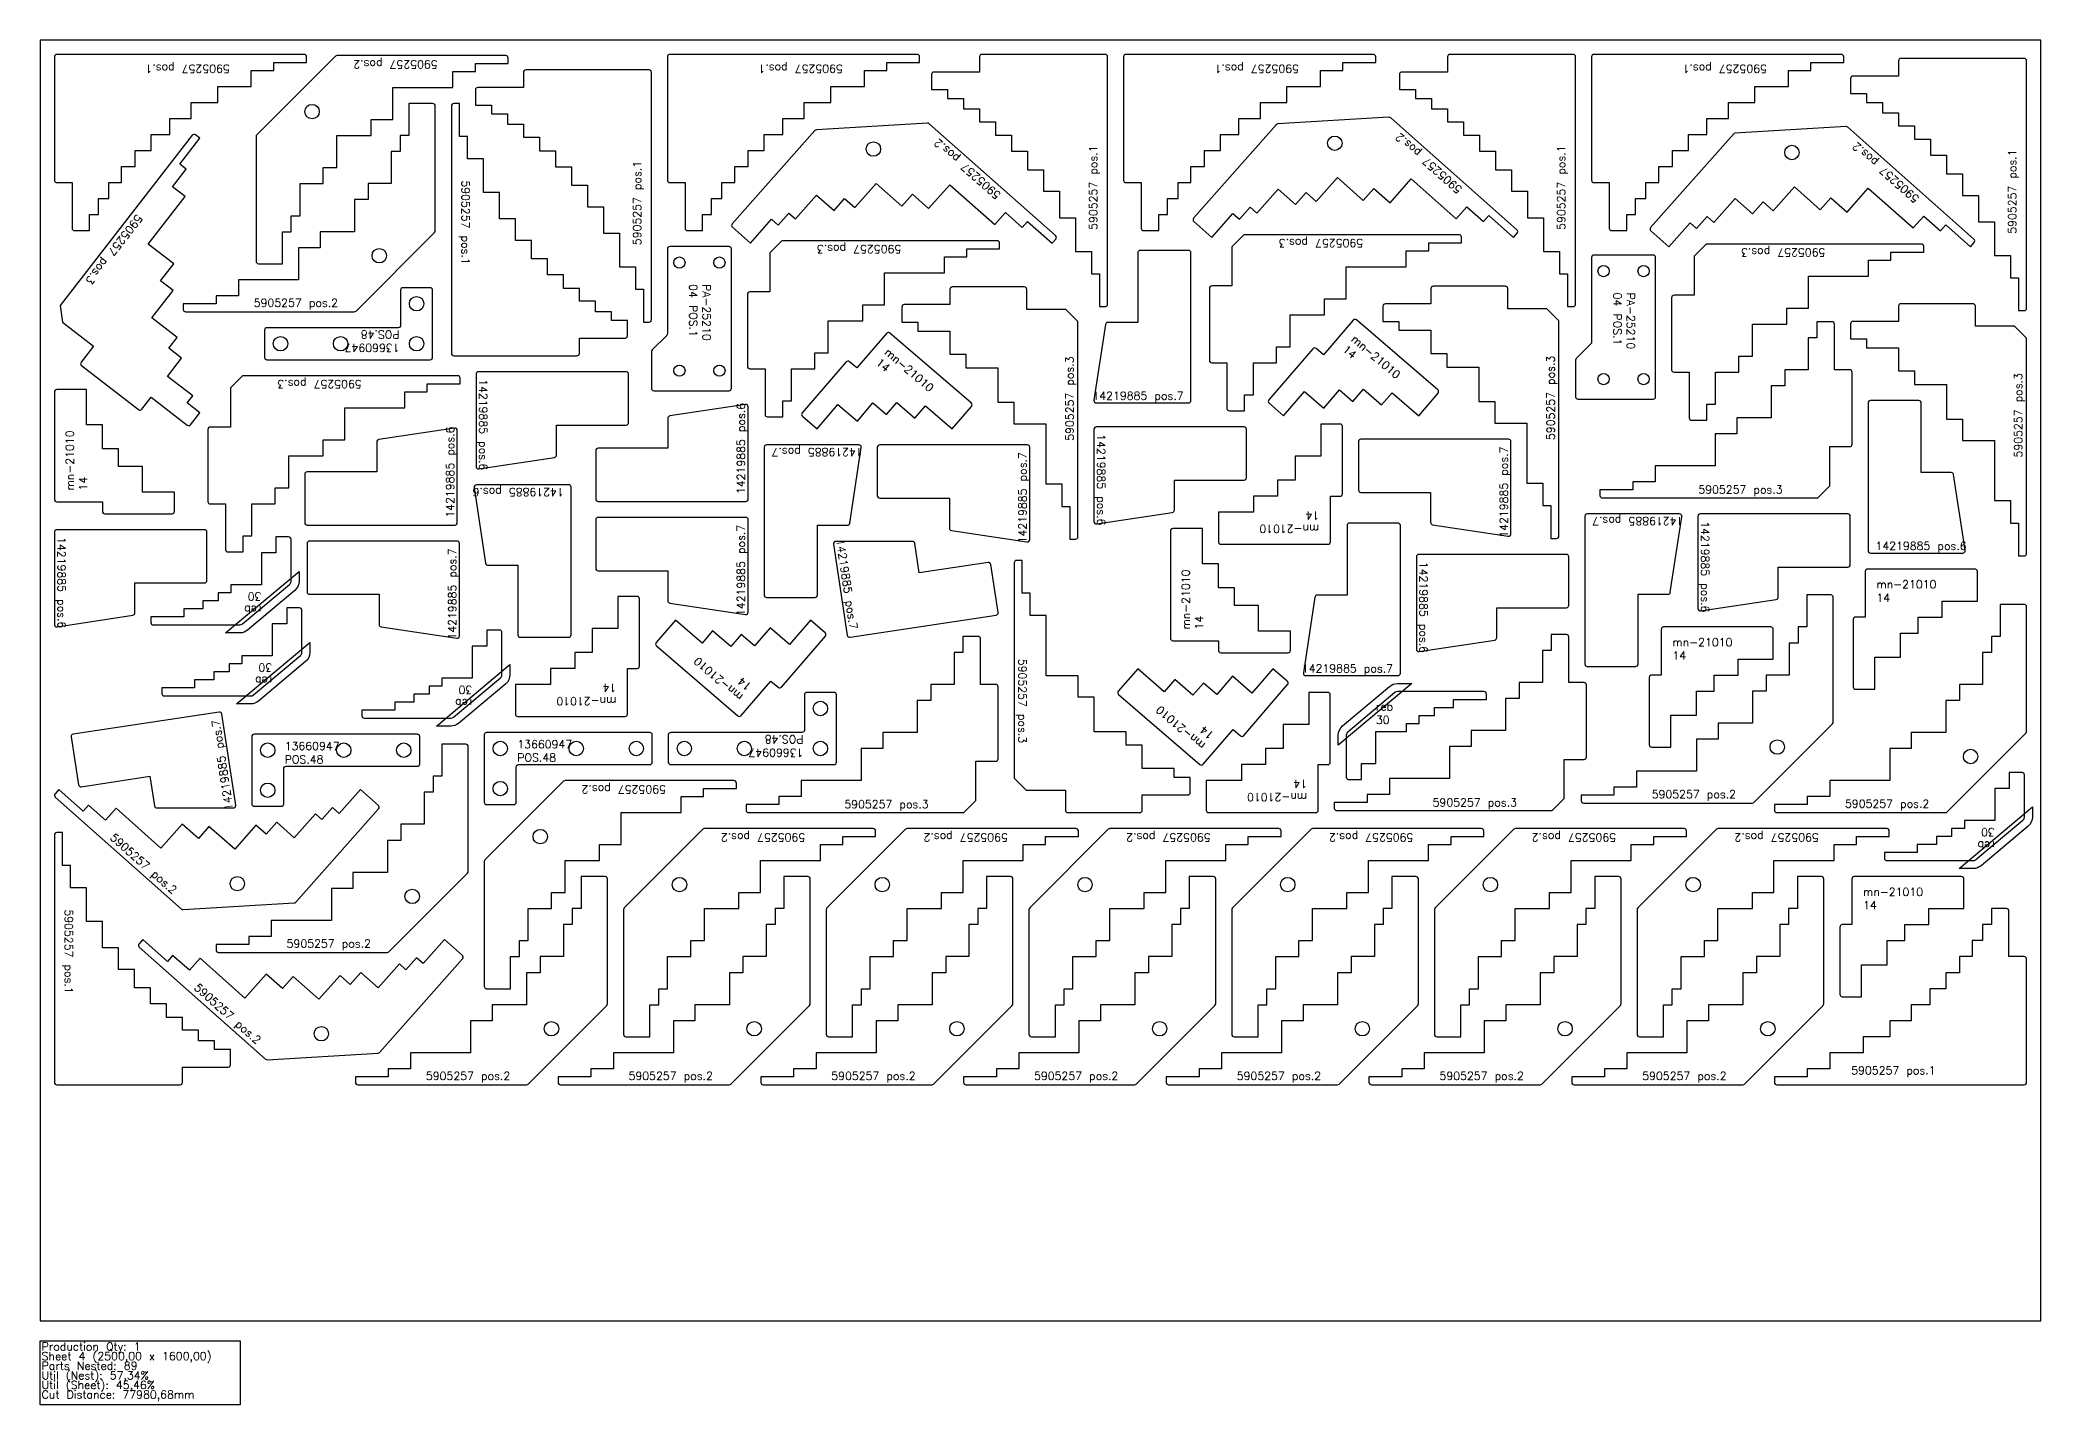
# Model space of a CAD drawing. Header units: millimetres. Extents: x 7875 to 10375, y -105 to 1600.
import ezdxf

# ---------------------------------------------------------------- set-up
doc = ezdxf.new("R2010")
doc.units = ezdxf.units.MM
for name, color, linetype in [('13660947v0', 7, 'Continuous'), ('14219885', 7, 'Continuous'), ('5905257', 7, 'Continuous'), ('MN-21010 12', 7, 'Continuous'), ('mn-21010 14', 7, 'Continuous'), ('PA-25210 04', 7, 'Continuous'), ('Rebaixo', 7, 'Continuous'), ('sheet', 24, 'Continuous'), ('Stats', 7, 'Continuous'), ('Texto', 7, 'Continuous')]:
    doc.layers.add(name, color=color, linetype=linetype)
doc.styles.get("Standard").update_dxf_attribs({"font": 'txt.shx'})

msp = doc.modelspace()

# ---------------------------------------------------------------- linework, layer by layer
at = {"layer": '13660947v0', "color": 2}
for points in [[(8365.5, 1203.6), (8365.5, 1287.6, 0.414214), (8362.5, 1290.6), (8328.5, 1290.6, 0.414214), (8325.5, 1287.6), (8325.5, 1243.6, -0.414214), (8322.5, 1240.6), (8158.5, 1240.6, 0.414214), (8155.5, 1237.6), (8155.5, 1203.6, 0.414214), (8158.5, 1200.6), (8362.5, 1200.6, 0.414214)], [(8870, 698), (8870, 782, 0.414214), (8867, 785), (8833, 785, 0.414214), (8830, 782), (8830, 738, -0.414214), (8827, 735), (8663, 735, 0.414214), (8660, 732), (8660, 698, 0.414214), (8663, 695), (8867, 695, 0.414214)], [(8139.5, 729.9), (8139.5, 645.9, 0.414214), (8142.5, 642.9), (8176.5, 642.9, 0.414214), (8179.5, 645.9), (8179.5, 689.9, -0.414214), (8182.5, 692.9), (8346.5, 692.9, 0.414214), (8349.5, 695.9), (8349.5, 729.9, 0.414214), (8346.5, 732.9), (8142.5, 732.9, 0.414214)], [(8430, 732), (8430, 648, 0.414214), (8433, 645), (8467, 645, 0.414214), (8470, 648), (8470, 692, -0.414214), (8473, 695), (8637, 695, 0.414214), (8640, 698), (8640, 732, 0.414214), (8637, 735), (8433, 735, 0.414214)]]:
    msp.add_lwpolyline(points, format="xyb", close=True, dxfattribs=at)
for centre in [(8345.5, 1270.6), (8175.5, 1220.6), (8250.5, 1220.6), (8345.5, 1220.6), (8850, 765), (8159.5, 712.9), (8254.5, 712.9), (8329.5, 712.9), (8450, 715), (8545, 715), (8620, 715), (8680, 715), (8755, 715), (8850, 715), (8159.5, 662.9), (8450, 665)]:
    msp.add_circle(centre, 9, dxfattribs=at)
at = {"layer": '14219885', "color": 2}
for points in [[(9209.1, 1247.2, 0.370826), (9206.1, 1244.6), (9191.8, 1150.1, 0.458974), (9194.8, 1146.7), (9310, 1146.7, 0.414214), (9313, 1149.7), (9313, 1334.2, 0.414214), (9310, 1337.2), (9249.5, 1337.2, 0.414214), (9246.5, 1334.2), (9246.5, 1247.2)], [(8520.3, 1081.7), (8520.3, 1119.1), (8607.3, 1119.1, 0.414214), (8610.3, 1122.1), (8610.3, 1182.6, 0.414214), (8607.3, 1185.6), (8422.8, 1185.6, 0.414214), (8419.8, 1182.6), (8419.8, 1067.4, 0.458974), (8423.3, 1064.4), (8517.8, 1078.7, 0.370826)], [(8659.3, 1127.5), (8659.3, 1090.1), (8572.3, 1090.1, 0.414214), (8569.3, 1087.1), (8569.3, 1026.6, 0.414214), (8572.3, 1023.6), (8756.8, 1023.6, 0.414214), (8759.8, 1026.6), (8759.8, 1141.8, 0.458974), (8756.4, 1144.8), (8661.9, 1130.5, 0.370826)], [(10262.9, 1059.6), (10225.5, 1059.6), (10225.5, 1146.6, 0.414214), (10222.5, 1149.6), (10162, 1149.6, 0.414214), (10159, 1146.6), (10159, 962.1, 0.414214), (10162, 959.1), (10277.2, 959.1, 0.458974), (10280.2, 962.6), (10265.9, 1057.1, 0.370826)], [(8295.8, 1098), (8295.8, 1060.6), (8208.8, 1060.6, 0.414214), (8205.8, 1057.6), (8205.8, 997.1, 0.414214), (8208.8, 994.1), (8393.3, 994.1, 0.414214), (8396.3, 997.1), (8396.3, 1112.4, 0.458974), (8392.9, 1115.3), (8298.4, 1101, 0.370826)], [(9292.3, 1012.8), (9292.3, 1050.3), (9379.3, 1050.3, 0.414214), (9382.3, 1053.3), (9382.3, 1113.8, 0.414214), (9379.3, 1116.8), (9194.8, 1116.8, 0.414214), (9191.8, 1113.8), (9191.8, 998.5, 0.458974), (9195.2, 995.6), (9289.7, 1009.9, 0.370826)], [(9612.3, 997.5, 0.370826), (9614.9, 994.5), (9709.4, 980.2, 0.458974), (9712.8, 983.2), (9712.8, 1098.4, 0.414214), (9709.8, 1101.4), (9525.3, 1101.4, 0.414214), (9522.3, 1098.4), (9522.3, 1037.9, 0.414214), (9525.3, 1034.9), (9612.3, 1034.9)], [(8883.7, 993.8, 0.370826), (8886.7, 996.4), (8901, 1090.9, 0.458974), (8898.1, 1094.3), (8782.8, 1094.3, 0.414214), (8779.8, 1091.3), (8779.8, 906.8, 0.414214), (8782.8, 903.8), (8843.3, 903.8, 0.414214), (8846.3, 906.8), (8846.3, 993.8)], [(9011.1, 990.4, 0.370826), (9013.6, 987.4), (9108.1, 973.1, 0.458974), (9111.6, 976.1), (9111.6, 1091.3, 0.414214), (9108.6, 1094.3), (8924.1, 1094.3, 0.414214), (8921.1, 1091.3), (8921.1, 1030.8, 0.414214), (8924.1, 1027.8), (9011.1, 1027.8)], [(8434.7, 943.9), (8472.1, 943.9), (8472.1, 856.9, 0.414214), (8475.1, 853.9), (8535.6, 853.9, 0.414214), (8538.6, 856.9), (8538.6, 1041.4, 0.414214), (8535.6, 1044.4), (8420.4, 1044.4, 0.458974), (8417.4, 1040.9), (8431.7, 946.4, 0.370826)], [(8659.3, 899.7, 0.370826), (8661.9, 896.7), (8756.4, 882.4, 0.458974), (8759.8, 885.4), (8759.8, 1000.6, 0.414214), (8756.8, 1003.6), (8572.3, 1003.6, 0.414214), (8569.3, 1000.6), (8569.3, 940.1, 0.414214), (8572.3, 937.1), (8659.3, 937.1)], [(9909, 907.6, 0.370826), (9911.9, 910.1), (9926.3, 1004.6, 0.458974), (9923.3, 1008.1), (9808.1, 1008.1, 0.414214), (9805.1, 1005.1), (9805.1, 820.6, 0.414214), (9808.1, 817.6), (9868.6, 817.6, 0.414214), (9871.6, 820.6), (9871.6, 907.6)], [(10046.8, 904.2), (10046.8, 941.6), (10133.8, 941.6, 0.414214), (10136.8, 944.6), (10136.8, 1005.1, 0.414214), (10133.8, 1008.1), (9949.3, 1008.1, 0.414214), (9946.3, 1005.1), (9946.3, 889.9, 0.458974), (9949.8, 886.9), (10044.3, 901.2, 0.370826)], [(7993.5, 884.4), (7993.5, 921.8), (8080.5, 921.8, 0.414214), (8083.5, 924.8), (8083.5, 985.3, 0.414214), (8080.5, 988.3), (7896, 988.3, 0.414214), (7893, 985.3), (7893, 870.1, 0.458974), (7896.4, 867.1), (7990.9, 881.5, 0.370826)], [(9470.6, 906.6, 0.370826), (9467.7, 904.1), (9453.4, 809.6, 0.458974), (9456.3, 806.1), (9571.6, 806.1, 0.414214), (9574.6, 809.1), (9574.6, 993.6, 0.414214), (9571.6, 996.6), (9511.1, 996.6, 0.414214), (9508.1, 993.6), (9508.1, 906.6)], [(8298.6, 870.2, 0.370826), (8301.2, 867.2), (8395.7, 852.9, 0.458974), (8399.1, 855.9), (8399.1, 971.1, 0.414214), (8396.1, 974.1), (8211.6, 974.1, 0.414214), (8208.6, 971.1), (8208.6, 910.6, 0.414214), (8211.6, 907.6), (8298.6, 907.6)], [(8967.9, 971.3, 0.370826), (8964.9, 973.8), (8869.3, 973.8, 0.458974), (8866.4, 970.4), (8883.6, 856.4, 0.414214), (8887.1, 853.9), (9069.5, 881.6, 0.414214), (9072, 885), (9062.9, 944.8, 0.414214), (9059.5, 947.3), (8973.5, 934.3)], [(9695.1, 853.5), (9695.1, 890.9), (9782.1, 890.9, 0.414214), (9785.1, 893.9), (9785.1, 954.4, 0.414214), (9782.1, 957.4), (9597.6, 957.4, 0.414214), (9594.6, 954.4), (9594.6, 839.2, 0.458974), (9598, 836.2), (9692.5, 850.5, 0.370826)], [(8018, 643.3, 0.370826), (8021, 640.7), (8116.5, 640.7, 0.458974), (8119.5, 644.2), (8102.2, 758.1, 0.414214), (8098.8, 760.6), (7916.4, 733, 0.414214), (7913.9, 729.6), (7923, 669.8, 0.414214), (7926.4, 667.2), (8012.4, 680.3)]]:
    msp.add_lwpolyline(points, format="xyb", close=True, dxfattribs=at)
at = {"layer": '5905257', "color": 2}
for points in [[(8139, 1542), (8139, 1562), (8167, 1562), (8167, 1572), (8208, 1572), (8208, 1579, 0.414214), (8205, 1582), (7896, 1582, 0.414214), (7893, 1579), (7893, 1425, 0.414214), (7896, 1422), (7915, 1422), (7915, 1365, 0.414214), (7918, 1362), (7937, 1362), (7937, 1382), (7948, 1382), (7948, 1402), (7961, 1402), (7961, 1422), (7977, 1422), (7977, 1442), (7994, 1442), (7994, 1462), (8014, 1462), (8014, 1482), (8037, 1482), (8037, 1502), (8064, 1502), (8064, 1522), (8097, 1522), (8097, 1542)], [(8390.9, 1540.6), (8390.9, 1560.6), (8418.9, 1560.6), (8418.9, 1570.6), (8459.9, 1570.6), (8459.9, 1577.6, 0.414214), (8456.9, 1580.6), (8246.1, 1580.6, 0.198912), (8244, 1579.7), (8145.8, 1481.5, 0.198912), (8144.9, 1479.4), (8144.9, 1323.6, 0.414214), (8147.9, 1320.6), (8177.9, 1320.6), (8177.9, 1360.6), (8188.9, 1360.6), (8188.9, 1380.6), (8199.9, 1380.6), (8199.9, 1420.6), (8228.9, 1420.6), (8228.9, 1440.6), (8245.9, 1440.6), (8245.9, 1480.6), (8288.9, 1480.6), (8288.9, 1500.6), (8315.9, 1500.6), (8315.9, 1540.6)], [(8904.9, 1542), (8904.9, 1562), (8932.9, 1562), (8932.9, 1572), (8973.9, 1572), (8973.9, 1579, 0.414214), (8970.9, 1582), (8661.9, 1582, 0.414214), (8658.9, 1579), (8658.9, 1425, 0.414214), (8661.9, 1422), (8680.9, 1422), (8680.9, 1365, 0.414214), (8683.9, 1362), (8702.9, 1362), (8702.9, 1382), (8713.9, 1382), (8713.9, 1402), (8726.9, 1402), (8726.9, 1422), (8742.9, 1422), (8742.9, 1442), (8759.9, 1442), (8759.9, 1462), (8779.9, 1462), (8779.9, 1482), (8802.9, 1482), (8802.9, 1502), (8829.9, 1502), (8829.9, 1522), (8862.9, 1522), (8862.9, 1542)], [(9168.8, 1336), (9188.8, 1336), (9188.8, 1308), (9198.8, 1308), (9198.8, 1267), (9205.8, 1267, 0.414214), (9208.8, 1270), (9208.8, 1579, 0.414214), (9205.8, 1582), (9051.8, 1582, 0.414214), (9048.8, 1579), (9048.8, 1560), (8991.8, 1560, 0.414214), (8988.8, 1557), (8988.8, 1538), (9008.8, 1538), (9008.8, 1527), (9028.8, 1527), (9028.8, 1514), (9048.8, 1514), (9048.8, 1498), (9068.8, 1498), (9068.8, 1481), (9088.8, 1481), (9088.8, 1461), (9108.8, 1461), (9108.8, 1438), (9128.8, 1438), (9128.8, 1411), (9148.8, 1411), (9148.8, 1378), (9168.8, 1378)], [(9474.8, 1542), (9474.8, 1562), (9502.8, 1562), (9502.8, 1572), (9543.8, 1572), (9543.8, 1579, 0.414214), (9540.8, 1582), (9231.8, 1582, 0.414214), (9228.8, 1579), (9228.8, 1425, 0.414214), (9231.8, 1422), (9250.8, 1422), (9250.8, 1365, 0.414214), (9253.8, 1362), (9272.8, 1362), (9272.8, 1382), (9283.8, 1382), (9283.8, 1402), (9296.8, 1402), (9296.8, 1422), (9312.8, 1422), (9312.8, 1442), (9329.8, 1442), (9329.8, 1462), (9349.8, 1462), (9349.8, 1482), (9372.8, 1482), (9372.8, 1502), (9399.8, 1502), (9399.8, 1522), (9432.8, 1522), (9432.8, 1542)], [(9753.5, 1336), (9773.5, 1336), (9773.5, 1308), (9783.5, 1308), (9783.5, 1267), (9790.5, 1267, 0.414214), (9793.5, 1270), (9793.5, 1579, 0.414214), (9790.5, 1582), (9636.5, 1582, 0.414214), (9633.5, 1579), (9633.5, 1560), (9576.5, 1560, 0.414214), (9573.5, 1557), (9573.5, 1538), (9593.5, 1538), (9593.5, 1527), (9613.5, 1527), (9613.5, 1514), (9633.5, 1514), (9633.5, 1498), (9653.5, 1498), (9653.5, 1481), (9673.5, 1481), (9673.5, 1461), (9693.5, 1461), (9693.5, 1438), (9713.5, 1438), (9713.5, 1411), (9733.5, 1411), (9733.5, 1378), (9753.5, 1378)], [(10059.5, 1542), (10059.5, 1562), (10087.5, 1562), (10087.5, 1572), (10128.5, 1572), (10128.5, 1579, 0.414214), (10125.5, 1582), (9816.5, 1582, 0.414214), (9813.5, 1579), (9813.5, 1425, 0.414214), (9816.5, 1422), (9835.5, 1422), (9835.5, 1365, 0.414214), (9838.5, 1362), (9857.5, 1362), (9857.5, 1382), (9868.5, 1382), (9868.5, 1402), (9881.5, 1402), (9881.5, 1422), (9897.5, 1422), (9897.5, 1442), (9914.5, 1442), (9914.5, 1462), (9934.5, 1462), (9934.5, 1482), (9957.5, 1482), (9957.5, 1502), (9984.5, 1502), (9984.5, 1522), (10017.5, 1522), (10017.5, 1542)], [(10317, 1331), (10337, 1331), (10337, 1303), (10347, 1303), (10347, 1262), (10354, 1262, 0.414214), (10357, 1265), (10357, 1574, 0.414214), (10354, 1577), (10200, 1577, 0.414214), (10197, 1574), (10197, 1555), (10140, 1555, 0.414214), (10137, 1552), (10137, 1533), (10157, 1533), (10157, 1522), (10177, 1522), (10177, 1509), (10197, 1509), (10197, 1493), (10217, 1493), (10217, 1476), (10237, 1476), (10237, 1456), (10257, 1456), (10257, 1433), (10277, 1433), (10277, 1406), (10297, 1406), (10297, 1373), (10317, 1373)], [(8598.9, 1316.7), (8618.9, 1316.7), (8618.9, 1288.7), (8628.9, 1288.7), (8628.9, 1247.7), (8635.9, 1247.7, 0.414214), (8638.9, 1250.7), (8638.9, 1559.7, 0.414214), (8635.9, 1562.7), (8481.9, 1562.7, 0.414214), (8478.9, 1559.7), (8478.9, 1540.7), (8421.9, 1540.7, 0.414214), (8418.9, 1537.7), (8418.9, 1518.7), (8438.9, 1518.7), (8438.9, 1507.7), (8458.9, 1507.7), (8458.9, 1494.7), (8478.9, 1494.7), (8478.9, 1478.7), (8498.9, 1478.7), (8498.9, 1461.7), (8518.9, 1461.7), (8518.9, 1441.7), (8538.9, 1441.7), (8538.9, 1418.7), (8558.9, 1418.7), (8558.9, 1391.7), (8578.9, 1391.7), (8578.9, 1358.7), (8598.9, 1358.7)], [(8122.9, 1300.6), (8122.9, 1280.6), (8094.9, 1280.6), (8094.9, 1270.6), (8053.9, 1270.6), (8053.9, 1263.6, 0.414214), (8056.9, 1260.6), (8267.7, 1260.6, 0.198912), (8269.8, 1261.5), (8368, 1359.7, 0.198912), (8368.9, 1361.9), (8368.9, 1517.6, 0.414214), (8365.9, 1520.6), (8335.9, 1520.6), (8335.9, 1480.6), (8324.9, 1480.6), (8324.9, 1460.6), (8313.9, 1460.6), (8313.9, 1420.6), (8284.9, 1420.6), (8284.9, 1400.6), (8267.9, 1400.6), (8267.9, 1360.6), (8224.9, 1360.6), (8224.9, 1340.6), (8197.9, 1340.6), (8197.9, 1300.6)], [(8428.9, 1451.6), (8408.9, 1451.6), (8408.9, 1479.6), (8398.9, 1479.6), (8398.9, 1520.6), (8391.9, 1520.6, 0.414214), (8388.9, 1517.6), (8388.9, 1208.6, 0.414214), (8391.9, 1205.6), (8545.9, 1205.6, 0.414214), (8548.9, 1208.6), (8548.9, 1227.6), (8605.9, 1227.6, 0.414214), (8608.9, 1230.6), (8608.9, 1249.6), (8588.9, 1249.6), (8588.9, 1260.6), (8568.9, 1260.6), (8568.9, 1273.6), (8548.9, 1273.6), (8548.9, 1289.6), (8528.9, 1289.6), (8528.9, 1306.6), (8508.9, 1306.6), (8508.9, 1326.6), (8488.9, 1326.6), (8488.9, 1349.6), (8468.9, 1349.6), (8468.9, 1376.6), (8448.9, 1376.6), (8448.9, 1409.6), (8428.9, 1409.6)], [(9644.3, 1376.8), (9657.6, 1391.8), (9678.6, 1373.2), (9685.2, 1380.7), (9715.9, 1353.5), (9720.5, 1358.7, 0.414214), (9720.3, 1362.9), (9562.6, 1502.8, 0.198912), (9560.4, 1503.5), (9421.7, 1495.2, 0.198912), (9419.6, 1494.2), (9316.3, 1377.6, 0.414214), (9316.6, 1373.4), (9339, 1353.5), (9365.5, 1383.4), (9373.8, 1376.1), (9387, 1391.1), (9395.3, 1383.8), (9421.8, 1413.7), (9443.5, 1394.5), (9456.8, 1409.4), (9469.5, 1398.2), (9496, 1428.1), (9528.2, 1399.6), (9541.5, 1414.5), (9561.7, 1396.6), (9588.2, 1426.6)], [(7941.7, 1217.4), (7926.4, 1197.6, 0.414214), (7926.9, 1193.4), (7998.1, 1138.3, 0.414214), (8002.3, 1138.8), (8013.9, 1153.8), (8059, 1118.9, 0.414214), (8063.2, 1119.4), (8074.8, 1134.5), (8059, 1146.7), (8065.8, 1155.4), (8034.1, 1179.9), (8051.9, 1202.8), (8036.1, 1215.1), (8046.5, 1228.5), (8014.9, 1253), (8041.2, 1287), (8025.4, 1299.3), (8042, 1320.6), (8010.3, 1345.1), (8056.3, 1404.4), (8040.5, 1416.6), (8057.6, 1438.8), (8049.7, 1444.9), (8074.8, 1477.3), (8069.3, 1481.6, 0.414214), (8065.1, 1481), (7900.3, 1268.4), (7903, 1247.4)], [(9067.8, 1369.5), (9081.1, 1384.5), (9102.1, 1365.9), (9108.7, 1373.4), (9139.4, 1346.2), (9144, 1351.4, 0.414214), (9143.8, 1355.7), (8986.1, 1495.5, 0.198912), (8983.9, 1496.2), (8845.2, 1487.9, 0.198912), (8843.1, 1486.9), (8739.8, 1370.3, 0.414214), (8740.1, 1366.1), (8762.5, 1346.2), (8789.1, 1376.1), (8797.3, 1368.8), (8810.6, 1383.8), (8818.8, 1376.5), (8845.3, 1406.4), (8867, 1387.2), (8880.3, 1402.2), (8893, 1390.9), (8919.5, 1420.8), (8951.7, 1392.3), (8965, 1407.3), (8985.2, 1389.4), (9011.7, 1419.3)], [(10215.4, 1365.2), (10228.6, 1380.1), (10249.6, 1361.6), (10256.2, 1369), (10286.9, 1341.8), (10291.5, 1347.1, 0.414214), (10291.3, 1351.3), (10133.6, 1491.1, 0.198912), (10131.4, 1491.9), (9992.7, 1483.5, 0.198912), (9990.7, 1482.5), (9887.3, 1366, 0.414214), (9887.6, 1361.7), (9910, 1341.8), (9936.6, 1371.8), (9944.8, 1364.5), (9958.1, 1379.4), (9966.3, 1372.1), (9992.8, 1402.1), (10014.5, 1382.8), (10027.8, 1397.8), (10040.5, 1386.5), (10067.1, 1416.5), (10099.2, 1387.9), (10112.5, 1402.9), (10132.7, 1385), (10159.2, 1414.9)], [(9364, 1292.8), (9339, 1292.8, 0.414214), (9336, 1289.8), (9336, 1199.8, 0.414214), (9339, 1196.8), (9358, 1196.8), (9358, 1139.8, 0.414214), (9361, 1136.8), (9380, 1136.8), (9380, 1156.8), (9391, 1156.8), (9391, 1196.8), (9420, 1196.8), (9420, 1216.8), (9437, 1216.8), (9437, 1256.8), (9480, 1256.8), (9480, 1276.8), (9507, 1276.8), (9507, 1316.8), (9582, 1316.8), (9582, 1336.8), (9610, 1336.8), (9610, 1346.8), (9651, 1346.8), (9651, 1353.8, 0.414214), (9648, 1356.8), (9379, 1356.8), (9364, 1341.8)], [(8786.9, 1285.3), (8761.9, 1285.3, 0.414214), (8758.9, 1282.3), (8758.9, 1192.3, 0.414214), (8761.9, 1189.3), (8780.9, 1189.3), (8780.9, 1132.3, 0.414214), (8783.9, 1129.3), (8802.9, 1129.3), (8802.9, 1149.3), (8813.9, 1149.3), (8813.9, 1189.3), (8842.9, 1189.3), (8842.9, 1209.3), (8859.9, 1209.3), (8859.9, 1249.3), (8902.9, 1249.3), (8902.9, 1269.3), (8929.9, 1269.3), (8929.9, 1309.3), (9004.9, 1309.3), (9004.9, 1329.3), (9032.9, 1329.3), (9032.9, 1339.3), (9073.9, 1339.3), (9073.9, 1346.3, 0.414214), (9070.9, 1349.3), (8801.9, 1349.3), (8786.9, 1334.3)], [(9941.5, 1281.1), (9916.5, 1281.1, 0.414214), (9913.5, 1278.1), (9913.5, 1188.1, 0.414214), (9916.5, 1185.1), (9935.5, 1185.1), (9935.5, 1128.1, 0.414214), (9938.5, 1125.1), (9957.5, 1125.1), (9957.5, 1145.1), (9968.5, 1145.1), (9968.5, 1185.1), (9997.5, 1185.1), (9997.5, 1205.1), (10014.5, 1205.1), (10014.5, 1245.1), (10057.5, 1245.1), (10057.5, 1265.1), (10084.5, 1265.1), (10084.5, 1305.1), (10159.5, 1305.1), (10159.5, 1325.1), (10187.5, 1325.1), (10187.5, 1335.1), (10228.5, 1335.1), (10228.5, 1342.1, 0.414214), (10225.5, 1345.1), (9956.5, 1345.1), (9941.5, 1330.1)], [(9107.8, 1263.5), (9107.8, 1288.5, 0.414214), (9104.8, 1291.5), (9014.8, 1291.5, 0.414214), (9011.8, 1288.5), (9011.8, 1269.5), (8954.8, 1269.5, 0.414214), (8951.8, 1266.5), (8951.8, 1247.5), (8971.8, 1247.5), (8971.8, 1236.5), (9011.8, 1236.5), (9011.8, 1207.5), (9031.8, 1207.5), (9031.8, 1190.5), (9071.8, 1190.5), (9071.8, 1147.5), (9091.8, 1147.5), (9091.8, 1120.5), (9131.8, 1120.5), (9131.8, 1045.5), (9151.8, 1045.5), (9151.8, 1017.5), (9161.8, 1017.5), (9161.8, 976.5), (9168.8, 976.5, 0.414214), (9171.8, 979.5), (9171.8, 1248.5), (9156.8, 1263.5)], [(9708.8, 1264.4), (9708.8, 1289.4, 0.414214), (9705.8, 1292.4), (9615.8, 1292.4, 0.414214), (9612.8, 1289.4), (9612.8, 1270.4), (9555.8, 1270.4, 0.414214), (9552.8, 1267.4), (9552.8, 1248.4), (9572.8, 1248.4), (9572.8, 1237.4), (9612.8, 1237.4), (9612.8, 1208.4), (9632.8, 1208.4), (9632.8, 1191.4), (9672.8, 1191.4), (9672.8, 1148.4), (9692.8, 1148.4), (9692.8, 1121.4), (9732.8, 1121.4), (9732.8, 1046.4), (9752.8, 1046.4), (9752.8, 1018.4), (9762.8, 1018.4), (9762.8, 977.4), (9769.8, 977.4, 0.414214), (9772.8, 980.4), (9772.8, 1249.4), (9757.8, 1264.4)], [(10293, 1242.6), (10293, 1267.6, 0.414214), (10290, 1270.6), (10200, 1270.6, 0.414214), (10197, 1267.6), (10197, 1248.6), (10140, 1248.6, 0.414214), (10137, 1245.6), (10137, 1226.6), (10157, 1226.6), (10157, 1215.6), (10197, 1215.6), (10197, 1186.6), (10217, 1186.6), (10217, 1169.6), (10257, 1169.6), (10257, 1126.6), (10277, 1126.6), (10277, 1099.6), (10317, 1099.6), (10317, 1024.6), (10337, 1024.6), (10337, 996.6), (10347, 996.6), (10347, 955.6), (10354, 955.6, 0.414214), (10357, 958.6), (10357, 1227.6), (10342, 1242.6)], [(10111, 1092.1), (10136, 1092.1, 0.414214), (10139, 1095.1), (10139, 1185.1, 0.414214), (10136, 1188.1), (10117, 1188.1), (10117, 1245.1, 0.414214), (10114, 1248.1), (10095, 1248.1), (10095, 1228.1), (10084, 1228.1), (10084, 1188.1), (10055, 1188.1), (10055, 1168.1), (10038, 1168.1), (10038, 1128.1), (9995, 1128.1), (9995, 1108.1), (9968, 1108.1), (9968, 1068.1), (9893, 1068.1), (9893, 1048.1), (9865, 1048.1), (9865, 1038.1), (9824, 1038.1), (9824, 1031.1, 0.414214), (9827, 1028.1), (10096, 1028.1), (10111, 1043.1)], [(8112.8, 1116.6), (8087.8, 1116.6, 0.414214), (8084.8, 1113.6), (8084.8, 1023.6, 0.414214), (8087.8, 1020.6), (8106.8, 1020.6), (8106.8, 963.6, 0.414214), (8109.8, 960.6), (8128.8, 960.6), (8128.8, 980.6), (8139.8, 980.6), (8139.8, 1020.6), (8168.8, 1020.6), (8168.8, 1040.6), (8185.8, 1040.6), (8185.8, 1080.6), (8228.8, 1080.6), (8228.8, 1100.6), (8255.8, 1100.6), (8255.8, 1140.6), (8330.8, 1140.6), (8330.8, 1160.6), (8358.8, 1160.6), (8358.8, 1170.6), (8399.8, 1170.6), (8399.8, 1177.6, 0.414214), (8396.8, 1180.6), (8127.8, 1180.6), (8112.8, 1165.6)], [(9156.1, 663), (9156.1, 638, 0.414214), (9159.1, 635), (9249.1, 635, 0.414214), (9252.1, 638), (9252.1, 657), (9309.1, 657, 0.414214), (9312.1, 660), (9312.1, 679), (9292.1, 679), (9292.1, 690), (9252.1, 690), (9252.1, 719), (9232.1, 719), (9232.1, 736), (9192.1, 736), (9192.1, 779), (9172.1, 779), (9172.1, 806), (9132.1, 806), (9132.1, 881), (9112.1, 881), (9112.1, 909), (9102.1, 909), (9102.1, 950), (9095.1, 950, 0.414214), (9092.1, 947), (9092.1, 678), (9107.1, 663)], [(9869.5, 686.8), (9869.5, 666.8), (9841.5, 666.8), (9841.5, 656.8), (9800.5, 656.8), (9800.5, 649.8, 0.414214), (9803.5, 646.8), (10014.3, 646.8, 0.198912), (10016.4, 647.7), (10114.7, 746, 0.198912), (10115.5, 748.1), (10115.5, 903.8, 0.414214), (10112.5, 906.8), (10082.5, 906.8), (10082.5, 866.8), (10071.5, 866.8), (10071.5, 846.8), (10060.5, 846.8), (10060.5, 806.8), (10031.5, 806.8), (10031.5, 786.8), (10014.5, 786.8), (10014.5, 746.8), (9971.5, 746.8), (9971.5, 726.8), (9944.5, 726.8), (9944.5, 686.8)], [(10111, 675), (10111, 655), (10083, 655), (10083, 645), (10042, 645), (10042, 638, 0.414214), (10045, 635), (10255.8, 635, 0.198912), (10257.9, 635.9), (10356.1, 734.1, 0.198912), (10357, 736.3), (10357, 892, 0.414214), (10354, 895), (10324, 895), (10324, 855), (10313, 855), (10313, 835), (10302, 835), (10302, 795), (10273, 795), (10273, 775), (10256, 775), (10256, 735), (10213, 735), (10213, 715), (10186, 715), (10186, 675)], [(9044.1, 699), (9069.1, 699, 0.414214), (9072.1, 702), (9072.1, 792, 0.414214), (9069.1, 795), (9050.1, 795), (9050.1, 852, 0.414214), (9047.1, 855), (9028.1, 855), (9028.1, 835), (9017.1, 835), (9017.1, 795), (8988.1, 795), (8988.1, 775), (8971.1, 775), (8971.1, 735), (8928.1, 735), (8928.1, 715), (8901.1, 715), (8901.1, 675), (8826.1, 675), (8826.1, 655), (8798.1, 655), (8798.1, 645), (8757.1, 645), (8757.1, 638, 0.414214), (8760.1, 635), (9029.1, 635), (9044.1, 650)], [(9779.1, 701.4), (9804.1, 701.4, 0.414214), (9807.1, 704.4), (9807.1, 794.4, 0.414214), (9804.1, 797.4), (9785.1, 797.4), (9785.1, 854.4, 0.414214), (9782.1, 857.4), (9763.1, 857.4), (9763.1, 837.4), (9752.1, 837.4), (9752.1, 797.4), (9723.1, 797.4), (9723.1, 777.4), (9706.1, 777.4), (9706.1, 737.4), (9663.1, 737.4), (9663.1, 717.4), (9636.1, 717.4), (9636.1, 677.4), (9561.1, 677.4), (9561.1, 657.4), (9533.1, 657.4), (9533.1, 647.4), (9492.1, 647.4), (9492.1, 640.4, 0.414214), (9495.1, 637.4), (9764.1, 637.4), (9779.1, 652.4)], [(8164, 500.3), (8164, 480.3), (8136, 480.3), (8136, 470.3), (8095, 470.3), (8095, 463.3, 0.414214), (8098, 460.3), (8308.8, 460.3, 0.198912), (8310.9, 461.2), (8409.1, 559.5, 0.198912), (8410, 561.6), (8410, 717.3, 0.414214), (8407, 720.3), (8377, 720.3), (8377, 680.3), (8366, 680.3), (8366, 660.3), (8355, 660.3), (8355, 620.3), (8326, 620.3), (8326, 600.3), (8309, 600.3), (8309, 560.3), (8266, 560.3), (8266, 540.3), (8239, 540.3), (8239, 500.3)], [(8676, 635), (8676, 655), (8704, 655), (8704, 665), (8745, 665), (8745, 672, 0.414214), (8742, 675), (8531.3, 675, 0.198912), (8529.1, 674.1), (8430.9, 575.9, 0.198912), (8430, 573.8), (8430, 418, 0.414214), (8433, 415), (8463, 415), (8463, 455), (8474, 455), (8474, 475), (8485, 475), (8485, 515), (8514, 515), (8514, 535), (8531, 535), (8531, 575), (8574, 575), (8574, 595), (8601, 595), (8601, 635)], [(7970, 640.5), (7956.7, 625.5), (7935.7, 644.1), (7929.1, 636.6), (7898.4, 663.8), (7893.8, 658.6, 0.414214), (7894, 654.4), (8051.7, 514.5, 0.198912), (8053.9, 513.8), (8192.6, 522.1, 0.198912), (8194.7, 523.1), (8298, 639.7, 0.414214), (8297.7, 643.9), (8275.3, 663.8), (8248.7, 633.9), (8240.5, 641.2), (8227.2, 626.2), (8219, 633.5), (8192.5, 603.6), (8170.8, 622.8), (8157.5, 607.9), (8144.8, 619.1), (8118.3, 589.2), (8086.1, 617.7), (8072.8, 602.8), (8052.6, 620.7), (8026.1, 590.7)], [(7933, 541), (7913, 541), (7913, 569), (7903, 569), (7903, 610), (7896, 610, 0.414214), (7893, 607), (7893, 298, 0.414214), (7896, 295), (8050, 295, 0.414214), (8053, 298), (8053, 317), (8110, 317, 0.414214), (8113, 320), (8113, 339), (8093, 339), (8093, 350), (8073, 350), (8073, 363), (8053, 363), (8053, 379), (8033, 379), (8033, 396), (8013, 396), (8013, 416), (7993, 416), (7993, 439), (7973, 439), (7973, 466), (7953, 466), (7953, 499), (7933, 499)], [(8850, 575), (8850, 595), (8878, 595), (8878, 605), (8919, 605), (8919, 612, 0.414214), (8916, 615), (8705.3, 615, 0.198912), (8703.1, 614.1), (8604.9, 515.9, 0.198912), (8604, 513.8), (8604, 358, 0.414214), (8607, 355), (8637, 355), (8637, 395), (8648, 395), (8648, 415), (8659, 415), (8659, 455), (8688, 455), (8688, 475), (8705, 475), (8705, 515), (8748, 515), (8748, 535), (8775, 535), (8775, 575)], [(9103.3, 575), (9103.3, 595), (9131.3, 595), (9131.3, 605), (9172.3, 605), (9172.3, 612, 0.414214), (9169.3, 615), (8958.5, 615, 0.198912), (8956.4, 614.1), (8858.2, 515.9, 0.198912), (8857.3, 513.8), (8857.3, 358, 0.414214), (8860.3, 355), (8890.3, 355), (8890.3, 395), (8901.3, 395), (8901.3, 415), (8912.3, 415), (8912.3, 455), (8941.3, 455), (8941.3, 475), (8958.3, 475), (8958.3, 515), (9001.3, 515), (9001.3, 535), (9028.3, 535), (9028.3, 575)], [(9356.6, 575), (9356.6, 595), (9384.6, 595), (9384.6, 605), (9425.6, 605), (9425.6, 612, 0.414214), (9422.6, 615), (9211.8, 615, 0.198912), (9209.7, 614.1), (9111.5, 515.9, 0.198912), (9110.6, 513.8), (9110.6, 358, 0.414214), (9113.6, 355), (9143.6, 355), (9143.6, 395), (9154.6, 395), (9154.6, 415), (9165.6, 415), (9165.6, 455), (9194.6, 455), (9194.6, 475), (9211.6, 475), (9211.6, 515), (9254.6, 515), (9254.6, 535), (9281.6, 535), (9281.6, 575)], [(9609.9, 575), (9609.9, 595), (9637.9, 595), (9637.9, 605), (9678.9, 605), (9678.9, 612, 0.414214), (9675.9, 615), (9465.1, 615, 0.198912), (9463, 614.1), (9364.7, 515.9, 0.198912), (9363.9, 513.8), (9363.9, 358, 0.414214), (9366.9, 355), (9396.9, 355), (9396.9, 395), (9407.9, 395), (9407.9, 415), (9418.9, 415), (9418.9, 455), (9447.9, 455), (9447.9, 475), (9464.9, 475), (9464.9, 515), (9507.9, 515), (9507.9, 535), (9534.9, 535), (9534.9, 575)], [(9863.1, 575), (9863.1, 595), (9891.1, 595), (9891.1, 605), (9932.1, 605), (9932.1, 612, 0.414214), (9929.1, 615), (9718.4, 615, 0.198912), (9716.3, 614.1), (9618, 515.9, 0.198912), (9617.1, 513.8), (9617.1, 358, 0.414214), (9620.1, 355), (9650.1, 355), (9650.1, 395), (9661.1, 395), (9661.1, 415), (9672.1, 415), (9672.1, 455), (9701.1, 455), (9701.1, 475), (9718.1, 475), (9718.1, 515), (9761.1, 515), (9761.1, 535), (9788.1, 535), (9788.1, 575)], [(10116.4, 575), (10116.4, 595), (10144.4, 595), (10144.4, 605), (10185.4, 605), (10185.4, 612, 0.414214), (10182.4, 615), (9971.7, 615, 0.198912), (9969.6, 614.1), (9871.3, 515.9, 0.198912), (9870.4, 513.8), (9870.4, 358, 0.414214), (9873.4, 355), (9903.4, 355), (9903.4, 395), (9914.4, 395), (9914.4, 415), (9925.4, 415), (9925.4, 455), (9954.4, 455), (9954.4, 475), (9971.4, 475), (9971.4, 515), (10014.4, 515), (10014.4, 535), (10041.4, 535), (10041.4, 575)], [(8338, 335), (8338, 315), (8310, 315), (8310, 305), (8269, 305), (8269, 298, 0.414214), (8272, 295), (8482.8, 295, 0.198912), (8484.9, 295.9), (8583.1, 394.1, 0.198912), (8584, 396.3), (8584, 552, 0.414214), (8581, 555), (8551, 555), (8551, 515), (8540, 515), (8540, 495), (8529, 495), (8529, 455), (8500, 455), (8500, 435), (8483, 435), (8483, 395), (8440, 395), (8440, 375), (8413, 375), (8413, 335)], [(8591.3, 335), (8591.3, 315), (8563.3, 315), (8563.3, 305), (8522.3, 305), (8522.3, 298, 0.414214), (8525.3, 295), (8736.1, 295, 0.198912), (8738.2, 295.9), (8836.4, 394.1, 0.198912), (8837.3, 396.3), (8837.3, 552, 0.414214), (8834.3, 555), (8804.3, 555), (8804.3, 515), (8793.3, 515), (8793.3, 495), (8782.3, 495), (8782.3, 455), (8753.3, 455), (8753.3, 435), (8736.3, 435), (8736.3, 395), (8693.3, 395), (8693.3, 375), (8666.3, 375), (8666.3, 335)], [(8844.6, 335), (8844.6, 315), (8816.6, 315), (8816.6, 305), (8775.6, 305), (8775.6, 298, 0.414214), (8778.6, 295), (8989.3, 295, 0.198912), (8991.5, 295.9), (9089.7, 394.1, 0.198912), (9090.6, 396.3), (9090.6, 552, 0.414214), (9087.6, 555), (9057.6, 555), (9057.6, 515), (9046.6, 515), (9046.6, 495), (9035.6, 495), (9035.6, 455), (9006.6, 455), (9006.6, 435), (8989.6, 435), (8989.6, 395), (8946.6, 395), (8946.6, 375), (8919.6, 375), (8919.6, 335)], [(9097.9, 335), (9097.9, 315), (9069.9, 315), (9069.9, 305), (9028.9, 305), (9028.9, 298, 0.414214), (9031.9, 295), (9242.6, 295, 0.198912), (9244.7, 295.9), (9343, 394.1, 0.198912), (9343.9, 396.3), (9343.9, 552, 0.414214), (9340.9, 555), (9310.9, 555), (9310.9, 515), (9299.9, 515), (9299.9, 495), (9288.9, 495), (9288.9, 455), (9259.9, 455), (9259.9, 435), (9242.9, 435), (9242.9, 395), (9199.9, 395), (9199.9, 375), (9172.9, 375), (9172.9, 335)], [(9351.1, 335), (9351.1, 315), (9323.1, 315), (9323.1, 305), (9282.1, 305), (9282.1, 298, 0.414214), (9285.1, 295), (9495.9, 295, 0.198912), (9498, 295.9), (9596.3, 394.1, 0.198912), (9597.1, 396.3), (9597.1, 552, 0.414214), (9594.1, 555), (9564.1, 555), (9564.1, 515), (9553.1, 515), (9553.1, 495), (9542.1, 495), (9542.1, 455), (9513.1, 455), (9513.1, 435), (9496.1, 435), (9496.1, 395), (9453.1, 395), (9453.1, 375), (9426.1, 375), (9426.1, 335)], [(9604.4, 335), (9604.4, 315), (9576.4, 315), (9576.4, 305), (9535.4, 305), (9535.4, 298, 0.414214), (9538.4, 295), (9749.2, 295, 0.198912), (9751.3, 295.9), (9849.6, 394.1, 0.198912), (9850.4, 396.3), (9850.4, 552, 0.414214), (9847.4, 555), (9817.4, 555), (9817.4, 515), (9806.4, 515), (9806.4, 495), (9795.4, 495), (9795.4, 455), (9766.4, 455), (9766.4, 435), (9749.4, 435), (9749.4, 395), (9706.4, 395), (9706.4, 375), (9679.4, 375), (9679.4, 335)], [(9857.7, 335), (9857.7, 315), (9829.7, 315), (9829.7, 305), (9788.7, 305), (9788.7, 298, 0.414214), (9791.7, 295), (10002.5, 295, 0.198912), (10004.6, 295.9), (10102.8, 394.1, 0.198912), (10103.7, 396.3), (10103.7, 552, 0.414214), (10100.7, 555), (10070.7, 555), (10070.7, 515), (10059.7, 515), (10059.7, 495), (10048.7, 495), (10048.7, 455), (10019.7, 455), (10019.7, 435), (10002.7, 435), (10002.7, 395), (9959.7, 395), (9959.7, 375), (9932.7, 375), (9932.7, 335)], [(10111, 335), (10111, 315), (10083, 315), (10083, 305), (10042, 305), (10042, 298, 0.414214), (10045, 295), (10354, 295, 0.414214), (10357, 298), (10357, 452, 0.414214), (10354, 455), (10335, 455), (10335, 512, 0.414214), (10332, 515), (10313, 515), (10313, 495), (10302, 495), (10302, 475), (10289, 475), (10289, 455), (10273, 455), (10273, 435), (10256, 435), (10256, 415), (10236, 415), (10236, 395), (10213, 395), (10213, 375), (10186, 375), (10186, 355), (10153, 355), (10153, 335)], [(8074.9, 453), (8061.7, 438), (8040.7, 456.6), (8034.1, 449.1), (8003.4, 476.3), (7998.8, 471.1, 0.414214), (7999, 466.9), (8156.7, 327, 0.198912), (8158.9, 326.3), (8297.6, 334.6, 0.198912), (8299.6, 335.6), (8403, 452.2, 0.414214), (8402.7, 456.4), (8380.3, 476.3), (8353.7, 446.4), (8345.5, 453.7), (8332.2, 438.7), (8324, 446), (8297.5, 416.1), (8275.8, 435.3), (8262.5, 420.4), (8249.8, 431.6), (8223.2, 401.7), (8191.1, 430.2), (8177.8, 415.3), (8157.6, 433.2), (8131.1, 403.2)]]:
    msp.add_lwpolyline(points, format="xyb", close=True, dxfattribs=at)
for centre in [(8214.9, 1510.6), (9492.7, 1471.1), (8916.2, 1463.8), (10063.8, 1459.5), (8298.9, 1330.6), (10045.5, 716.8), (10287, 705), (8500, 605), (8121.5, 546.2), (8674, 545), (8927.3, 545), (9180.6, 545), (9433.9, 545), (9687.1, 545), (9940.4, 545), (8340, 530.3), (8226.5, 358.7), (8514, 365), (8767.3, 365), (9020.6, 365), (9273.9, 365), (9527.1, 365), (9780.4, 365), (10033.7, 365)]:
    msp.add_circle(centre, 9, dxfattribs=at)
at = {"layer": 'MN-21010 12', "color": 5}
for points in [[(8169.6, 959.4), (8151.6, 959.4), (8151.6, 919.4), (8113.6, 919.4), (8113.6, 909.4), (8097.6, 909.4), (8097.6, 899.4), (8078.6, 899.4), (8078.6, 889.4), (8054.6, 889.4), (8054.6, 879.4), (8013.6, 879.4), (8013.6, 872.4, 0.414214), (8016.6, 869.4), (8124.8, 869.4, 0.176327), (8128, 870.6), (8186.8, 919.9, 0.221695), (8188.6, 923.8), (8188.6, 976.4, 0.414214), (8185.6, 979.4), (8169.6, 979.4)], [(8183.2, 870.7), (8165.2, 870.7), (8165.2, 830.7), (8127.2, 830.7), (8127.2, 820.7), (8111.2, 820.7), (8111.2, 810.7), (8092.2, 810.7), (8092.2, 800.7), (8068.2, 800.7), (8068.2, 790.7), (8027.2, 790.7), (8027.2, 783.7, 0.414214), (8030.2, 780.7), (8138.4, 780.7, 0.176327), (8141.6, 781.9), (8200.4, 831.2, 0.221695), (8202.2, 835), (8202.2, 887.7, 0.414214), (8199.2, 890.7), (8183.2, 890.7)], [(8433.1, 842.9), (8415.1, 842.9), (8415.1, 802.9), (8377.1, 802.9), (8377.1, 792.9), (8361.1, 792.9), (8361.1, 782.9), (8342.1, 782.9), (8342.1, 772.9), (8318.1, 772.9), (8318.1, 762.9), (8277.1, 762.9), (8277.1, 755.9, 0.414214), (8280.1, 752.9), (8388.3, 752.9, 0.176327), (8391.5, 754), (8450.3, 803.4, 0.221695), (8452.1, 807.2), (8452.1, 859.9, 0.414214), (8449.1, 862.9), (8433.1, 862.9)], [(9526.1, 696.1), (9544.1, 696.1), (9544.1, 736.1), (9582.1, 736.1), (9582.1, 746.1), (9598.1, 746.1), (9598.1, 756.1), (9617.1, 756.1), (9617.1, 766.1), (9641.1, 766.1), (9641.1, 776.1), (9682.1, 776.1), (9682.1, 783.1, 0.414214), (9679.1, 786.1), (9570.9, 786.1, 0.176327), (9567.7, 784.9), (9508.8, 735.6, 0.221695), (9507.1, 731.8), (9507.1, 679.1, 0.414214), (9510.1, 676.1), (9526.1, 676.1)], [(10335.3, 665), (10317.3, 665), (10317.3, 625), (10279.3, 625), (10279.3, 615), (10263.3, 615), (10263.3, 605), (10244.3, 605), (10244.3, 595), (10220.3, 595), (10220.3, 585), (10179.3, 585), (10179.3, 578, 0.414214), (10182.3, 575), (10290.5, 575, 0.176327), (10293.7, 576.2), (10352.5, 625.5, 0.221695), (10354.3, 629.4), (10354.3, 682, 0.414214), (10351.3, 685), (10335.3, 685)]]:
    msp.add_lwpolyline(points, format="xyb", close=True, dxfattribs=at)
at = {"layer": 'mn-21010 14', "color": 2}
for points in [[(9515.5, 1250), (9478.4, 1206.8), (9469.3, 1214.6, 0.414214), (9465.1, 1214.3), (9410.3, 1150.6, 0.414214), (9410.6, 1146.4), (9428.8, 1130.7), (9454.9, 1161.1), (9479.2, 1140.2), (9498.7, 1163), (9515.4, 1148.6), (9528.4, 1163.8), (9551.2, 1144.2), (9564.2, 1159.4), (9597.6, 1130.7), (9621.7, 1158.8, 0.414214), (9621.4, 1163), (9519.8, 1250.4, 0.414214)], [(8932.6, 1233.6), (8895.4, 1190.4), (8886.3, 1198.2, 0.414214), (8882.1, 1197.9), (8827.3, 1134.2, 0.414214), (8827.6, 1130), (8845.8, 1114.3), (8871.9, 1144.7), (8896.2, 1123.8), (8915.7, 1146.6), (8932.4, 1132.2), (8945.5, 1147.4), (8968.2, 1127.8), (8981.2, 1143), (9014.6, 1114.3), (9038.7, 1142.4, 0.414214), (9038.4, 1146.6), (8936.8, 1234, 0.414214)], [(7896, 1023.3), (7953, 1023.3), (7953, 1011.3, 0.414214), (7956, 1008.3), (8040, 1008.3, 0.414214), (8043, 1011.3), (8043, 1035.3), (8003, 1035.3), (8003, 1067.3), (7973, 1067.3), (7973, 1089.3), (7953, 1089.3), (7953, 1119.3), (7933, 1119.3), (7933, 1163.3), (7896, 1163.3, 0.414214), (7893, 1160.3), (7893, 1026.3, 0.414214)], [(9487.3, 973.2), (9487.3, 1030.2), (9499.3, 1030.2, 0.414214), (9502.3, 1033.2), (9502.3, 1117.2, 0.414214), (9499.3, 1120.2), (9475.3, 1120.2), (9475.3, 1080.2), (9443.3, 1080.2), (9443.3, 1050.2), (9421.3, 1050.2), (9421.3, 1030.2), (9391.3, 1030.2), (9391.3, 1010.2), (9347.3, 1010.2), (9347.3, 973.2, 0.414214), (9350.3, 970.2), (9484.3, 970.2, 0.414214)], [(9290.3, 849.7), (9347.3, 849.7), (9347.3, 837.7, 0.414214), (9350.3, 834.7), (9434.3, 834.7, 0.414214), (9437.3, 837.7), (9437.3, 861.7), (9397.3, 861.7), (9397.3, 893.7), (9367.3, 893.7), (9367.3, 915.7), (9347.3, 915.7), (9347.3, 945.7), (9327.3, 945.7), (9327.3, 989.7), (9290.3, 989.7, 0.414214), (9287.3, 986.7), (9287.3, 852.7, 0.414214)], [(10155.5, 936.1), (10155.5, 879.1), (10143.5, 879.1, 0.414214), (10140.5, 876.1), (10140.5, 792.1, 0.414214), (10143.5, 789.1), (10167.5, 789.1), (10167.5, 829.1), (10199.5, 829.1), (10199.5, 859.1), (10221.5, 859.1), (10221.5, 879.1), (10251.5, 879.1), (10251.5, 899.1), (10295.5, 899.1), (10295.5, 936.1, 0.414214), (10292.5, 939.1), (10158.5, 939.1, 0.414214)], [(8609, 758), (8609, 815), (8621, 815, 0.414214), (8624, 818), (8624, 902, 0.414214), (8621, 905), (8597, 905), (8597, 865), (8565, 865), (8565, 835), (8543, 835), (8543, 815), (8513, 815), (8513, 795), (8469, 795), (8469, 758, 0.414214), (8472, 755), (8606, 755, 0.414214)], [(8750.9, 756.1), (8788.1, 799.3), (8797.2, 791.5, 0.414214), (8801.4, 791.8), (8856.2, 855.5, 0.414214), (8855.9, 859.7), (8837.7, 875.4), (8811.6, 845.1), (8787.3, 865.9), (8767.8, 843.2), (8751.1, 857.5), (8738, 842.3), (8715.3, 861.9), (8702.3, 846.7), (8668.9, 875.4), (8644.8, 847.3, 0.414214), (8645.1, 843.1), (8746.7, 755.8, 0.414214)], [(9900.5, 863.8), (9900.5, 806.8), (9888.5, 806.8, 0.414214), (9885.5, 803.8), (9885.5, 719.8, 0.414214), (9888.5, 716.8), (9912.5, 716.8), (9912.5, 756.8), (9944.5, 756.8), (9944.5, 786.8), (9966.5, 786.8), (9966.5, 806.8), (9996.5, 806.8), (9996.5, 826.8), (10040.5, 826.8), (10040.5, 863.8, 0.414214), (10037.5, 866.8), (9903.5, 866.8, 0.414214)], [(9328.4, 695.3), (9365.6, 738.6), (9374.7, 730.8, 0.414214), (9378.9, 731.1), (9433.7, 794.8, 0.414214), (9433.3, 799), (9415.1, 814.7), (9389.1, 784.3), (9364.8, 805.2), (9345.2, 782.4), (9328.6, 796.8), (9315.5, 781.6), (9292.8, 801.1), (9279.7, 786), (9246.4, 814.7), (9222.2, 786.6, 0.414214), (9222.6, 782.4), (9324.2, 695, 0.414214)], [(9472.1, 638), (9472.1, 695), (9484.1, 695, 0.414214), (9487.1, 698), (9487.1, 782, 0.414214), (9484.1, 785), (9460.1, 785), (9460.1, 745), (9428.1, 745), (9428.1, 715), (9406.1, 715), (9406.1, 695), (9376.1, 695), (9376.1, 675), (9332.1, 675), (9332.1, 638, 0.414214), (9335.1, 635), (9469.1, 635, 0.414214)], [(10138.7, 552), (10138.7, 495), (10126.7, 495, 0.414214), (10123.7, 492), (10123.7, 408, 0.414214), (10126.7, 405), (10150.7, 405), (10150.7, 445), (10182.7, 445), (10182.7, 475), (10204.7, 475), (10204.7, 495), (10234.7, 495), (10234.7, 515), (10278.7, 515), (10278.7, 552, 0.414214), (10275.7, 555), (10141.7, 555, 0.414214)]]:
    msp.add_lwpolyline(points, format="xyb", close=True, dxfattribs=at)
at = {"layer": 'PA-25210 04', "color": 2}
for points in [[(8735.9, 1342), (8661.9, 1342, 0.414214), (8658.9, 1339), (8658.9, 1233.2, -0.198912), (8658, 1231.1), (8639.8, 1212.9, 0.198912), (8638.9, 1210.8), (8638.9, 1165, 0.414214), (8641.9, 1162), (8735.9, 1162, 0.414214), (8738.9, 1165), (8738.9, 1339, 0.414214)], [(9890.5, 1331.4), (9816.5, 1331.4, 0.414214), (9813.5, 1328.4), (9813.5, 1222.6, -0.198912), (9812.6, 1220.5), (9794.4, 1202.2, 0.198912), (9793.5, 1200.1), (9793.5, 1154.4, 0.414214), (9796.5, 1151.4), (9890.5, 1151.4, 0.414214), (9893.5, 1154.4), (9893.5, 1328.4, 0.414214)]]:
    msp.add_lwpolyline(points, format="xyb", close=True, dxfattribs=at)
for centre in [(8673.9, 1322), (8723.9, 1322), (9828.5, 1311.4), (9878.5, 1311.4), (8673.9, 1187), (8723.9, 1187), (9828.5, 1176.4), (9878.5, 1176.4)]:
    msp.add_circle(centre, 7, dxfattribs=at)
at = {"layer": 'Rebaixo', "color": 5}
for points in [[(8198.6, 936.3), (8198.6, 923.8, -0.221695), (8193.3, 912.3), (8134.4, 862.9, -0.176327), (8124.8, 859.4), (8106.9, 859.4)], [(8212.2, 847.6), (8212.2, 835, -0.221695), (8206.8, 823.6), (8148, 774.2, -0.176327), (8138.4, 770.7), (8120.5, 770.7)], [(8462.1, 819.8), (8462.1, 807.2, -0.221695), (8456.8, 795.7), (8397.9, 746.4, -0.176327), (8388.3, 742.9), (8370.4, 742.9)], [(9497.1, 719.2), (9497.1, 731.8, -0.221695), (9502.4, 743.2), (9561.2, 792.6, -0.176327), (9570.9, 796.1), (9588.8, 796.1)], [(10364.3, 642), (10364.3, 629.4, -0.221695), (10358.9, 617.9), (10300.1, 568.5, -0.176327), (10290.5, 565), (10272.6, 565)]]:
    msp.add_lwpolyline(points, format="xyb", close=True, dxfattribs=at)
at = {"layer": 'sheet', "color": 7}
msp.add_lwpolyline([(7875, 0), (10375, 0), (10375, 1600), (7875, 1600)], close=True, dxfattribs=at)
at = {"layer": 'Stats', "color": 151}
msp.add_lwpolyline([(7875, -25), (8125, -25), (8125, -105), (7875, -105), (7875, -25)], close=True, dxfattribs=at)

# ---------------------------------------------------------------- texts
at = {"layer": 'Rebaixo', "color": 5, "char_height": 10, "attachment_point": 1, "rotation": 180}
for insert in [(8151.6, 883.1), (8165.1, 794.4), (8415.1, 766.5), (10317.2, 588.7)]:
    msp.add_mtext_dynamic_manual_height_columns('reb 30', width=41.558, gutter_width=12.5, heights=[0], dxfattribs=dict(at, insert=insert))
at = {"layer": 'Rebaixo', "color": 5, "insert": (9544.1, 772.4), "char_height": 10, "attachment_point": 1}
msp.add_mtext_dynamic_manual_height_columns('reb 30', width=41.558, gutter_width=12.5, heights=[0], dxfattribs=at)
at = {"layer": 'Stats', "color": 60}
for s, p in [('Sheet 4 (2500,00 x 1600,00)', (7877, -49)), ('Production Qty: 1', (7877, -37)), ('Parts Nested: 89', (7877, -61)), ('Util (Nest): 57,34%', (7877, -73)), ('Util (Sheet): 45,46%', (7877, -85)), ('Cut Distance: 77980,68mm', (7877, -97))]:
    msp.add_text(s, height=10, dxfattribs=at).set_placement(p)
at = {"layer": 'Texto', "color": 2, "char_height": 10}
for s, insert, width, attachment_point, rotation in [('5905257 pos.2', (8371.8, 1564.5), 209.203, 1, 180), ('5905257 pos.1', (8112.1, 1559.1), 209.203, 1, 180), ('5905257 pos.1', (8878, 1559.1), 209.203, 1, 180), ('5905257 pos.1', (9447.9, 1559.1), 209.203, 1, 180), ('5905257 pos.1', (10032.6, 1559.1), 209.203, 1, 180), ('5905257 pos.2', (9069.5, 1400.1), 209.203, 1, 138.4422), ('5905257 pos.2', (9646, 1407.3), 209.203, 1, 138.4422), ('5905257 pos.1', (9185.9, 1362.9), 209.203, 1, 90), ('5905257 pos.1', (9770.6, 1362.9), 209.203, 1, 90), ('5905257 pos.2', (10217, 1395.7), 209.203, 1, 138.4422), ('5905257 pos.1', (10334.1, 1358), 209.203, 1, 90), ('5905257 pos.1', (8616, 1343.7), 209.203, 1, 90), ('5905257 pos.1', (8411.8, 1424.7), 209.203, 1, 270), ('5905257 pos.3', (8003.8, 1376.9), 209.203, 1, 232.2276), ('5905257 pos.3', (9528.1, 1341.4), 209.203, 1, 180), ('5905257 pos.3', (8951, 1333.9), 209.203, 1, 180), ('5905257 pos.3', (10105.6, 1329.7), 209.203, 1, 180), ('PA-25210 04 POS.1', (8712.9, 1295.1), 81.587, 1, 270), ('PA-25210 04 POS.1', (9867.5, 1284.5), 81.587, 1, 270), ('13660947 \\PPOS.48', (8324.2, 1210.4), 116.776, 1, 180), ('mn-21010 14', (9518.9, 1232.5), 87.681, 1, 319.325), ('mn-21010 14', (8935.9, 1216.1), 87.681, 1, 319.325), ('5905257 pos.3', (9156.4, 1099.4), 209.203, 1, 90), ('5905257 pos.3', (9757.4, 1100.3), 209.203, 1, 90), ('5905257 pos.3', (8276.9, 1165.2), 209.203, 1, 180), ('5905257 pos.3', (10341.6, 1078.5), 209.203, 1, 90), ('14219885 pos.6', (8433.8, 1176.4), 277.851, 1, 270), ('14219885 pos.6', (8745.8, 1032.8), 277.851, 1, 90), ('mn-21010 14', (7907.1, 1037.3), 87.681, 1, 90), ('14219885 pos.6', (8382.3, 1003.3), 277.851, 1, 90), ('14219885 pos.6', (9205.8, 1107.6), 277.851, 1, 270), ('14219885 pos.7', (8789, 1080.3), 277.851, 3, 180), ('14219885 pos.7', (9097.6, 1085.1), 277.851, 3, 90), ('14219885 pos.7', (9698.8, 1092.2), 277.851, 3, 90), ('14219885 pos.6', (8529.4, 1030.3), 277.851, 1, 180), ('mn-21010 14', (9473.4, 984.3), 87.681, 1, 180), ('14219885 pos.7', (9814.3, 994.1), 277.851, 3, 180), ('14219885 pos.6', (7907, 979.1), 277.851, 1, 270), ('14219885 pos.7', (8745.8, 994.4), 277.851, 3, 90), ('14219885 pos.6', (9960.3, 998.9), 277.851, 1, 270), ('14219885 pos.7', (8385.1, 964.9), 277.851, 3, 90), ('14219885 pos.7', (8896.6, 864.7), 277.851, 3, 278.6156), ('mn-21010 14', (9301.4, 863.6), 87.681, 1, 90), ('14219885 pos.6', (9608.6, 948.2), 277.851, 1, 270), ('mn-21010 14', (8747.6, 773.6), 87.681, 1, 139.325), ('5905257 pos.3', (9107.4, 827.1), 209.203, 1, 270), ('mn-21010 14', (8595.1, 769.1), 87.681, 1, 180), ('mn-21010 14', (9325.1, 712.8), 87.681, 1, 139.325), ('14219885 pos.7', (8089.3, 749.9), 277.851, 3, 98.6156), ('13660947 \\PPOS.48', (8828.8, 704.8), 116.776, 1, 180), ('mn-21010 14', (9458.1, 649.1), 87.681, 1, 180), ('5905257 pos.2', (8657, 658.9), 209.203, 1, 180), ('5905257 pos.2', (7968.3, 610), 209.203, 1, 318.4422), ('5905257 pos.2', (8831, 598.9), 209.203, 1, 180), ('5905257 pos.2', (9084.2, 598.9), 209.203, 1, 180), ('5905257 pos.2', (9337.5, 598.9), 209.203, 1, 180), ('5905257 pos.2', (9590.8, 598.9), 209.203, 1, 180), ('5905257 pos.2', (9844.1, 598.9), 209.203, 1, 180), ('5905257 pos.2', (10097.4, 598.9), 209.203, 1, 180), ('5905257 pos.1', (7915.9, 514.1), 209.203, 1, 270), ('5905257 pos.2', (8073.3, 422.5), 209.203, 1, 318.4422)]:
    msp.add_mtext(s, dxfattribs=dict(at, insert=insert, width=width, attachment_point=attachment_point, rotation=rotation))
for s, insert, width, attachment_point in [('5905257 pos.2', (8142, 1276.7), 209.203, 1), ('14219885 pos.7', (9303.8, 1160.7), 277.851, 3), ('5905257 pos.3', (9946.9, 1043.5), 209.203, 1), ('14219885 pos.6', (10168.2, 973.1), 277.851, 1), ('mn-21010 14', (10169.4, 925.1), 87.681, 1), ('mn-21010 14', (9914.5, 852.8), 87.681, 1), ('14219885 pos.7', (9565.4, 820.1), 277.851, 3), ('13660947 \\PPOS.48', (8471.3, 725.3), 116.776, 1), ('13660947 \\PPOS.48', (8180.7, 723.1), 116.776, 1), ('5905257 pos.3', (8879.9, 650.4), 209.203, 1), ('5905257 pos.3', (9614.9, 652.7), 209.203, 1), ('5905257 pos.2', (9888.6, 662.9), 209.203, 1), ('5905257 pos.2', (10130.1, 651.1), 209.203, 1), ('mn-21010 14', (10152.7, 540.9), 87.681, 1), ('5905257 pos.2', (8183.1, 476.4), 209.203, 1), ('5905257 pos.2', (8357.1, 311.1), 209.203, 1), ('5905257 pos.2', (8610.3, 311.1), 209.203, 1), ('5905257 pos.2', (8863.6, 311.1), 209.203, 1), ('5905257 pos.2', (9116.9, 311.1), 209.203, 1), ('5905257 pos.2', (9370.2, 311.1), 209.203, 1), ('5905257 pos.2', (9623.5, 311.1), 209.203, 1), ('5905257 pos.2', (9876.8, 311.1), 209.203, 1), ('5905257 pos.1', (10137.9, 318), 209.203, 1)]:
    msp.add_mtext(s, dxfattribs=dict(at, insert=insert, width=width, attachment_point=attachment_point))

doc.saveas('drawing.dxf')
